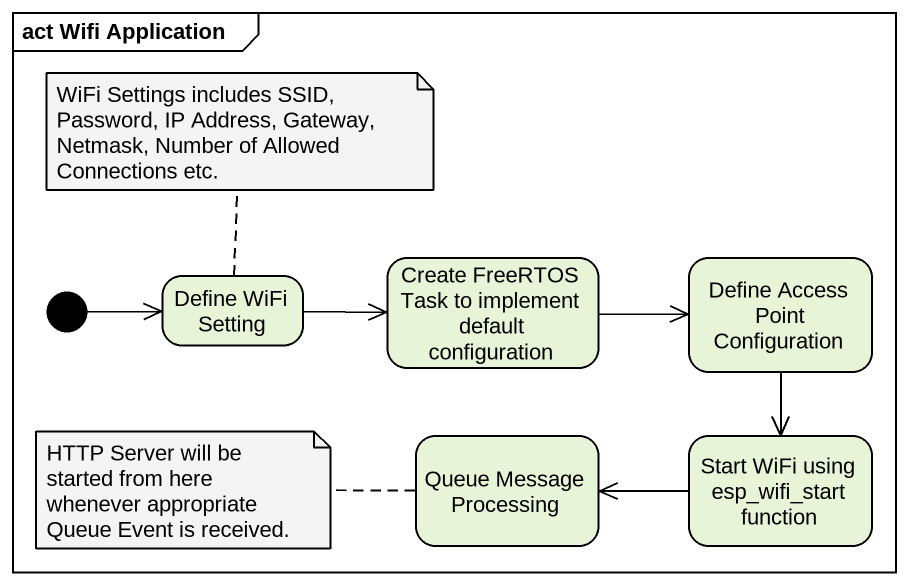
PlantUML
@startuml
mainframe act Wifi Application
hide empty description
state "Define WiFi Setting" as Define_WiFi_Setting
state "Create FreeRTOS Task to implement default configuration" as Create_FreeRTOS_Task_to
state "Define Access Point Configuration" as Define_Access_Point
state "Queue Message Processing" as Queue_Message_Processing
state "Start WiFi using esp_wifi_start function" as Start_WiFi_using_esp_wifi
[*] -right-> Define_WiFi_Setting
Define_WiFi_Setting -right-> Create_FreeRTOS_Task_to
Create_FreeRTOS_Task_to -right-> Define_Access_Point
Define_Access_Point --> Start_WiFi_using_esp_wifi
Start_WiFi_using_esp_wifi -left-> Queue_Message_Processing
note top of Define_WiFi_Setting : WiFi Settings includes SSID, Password, IP Address, Gateway, Netmask, Number of Allowed Connections etc.
note left of Queue_Message_Processing : HTTP Server will be started from here whenever appropriate Queue Event is received.
@enduml
